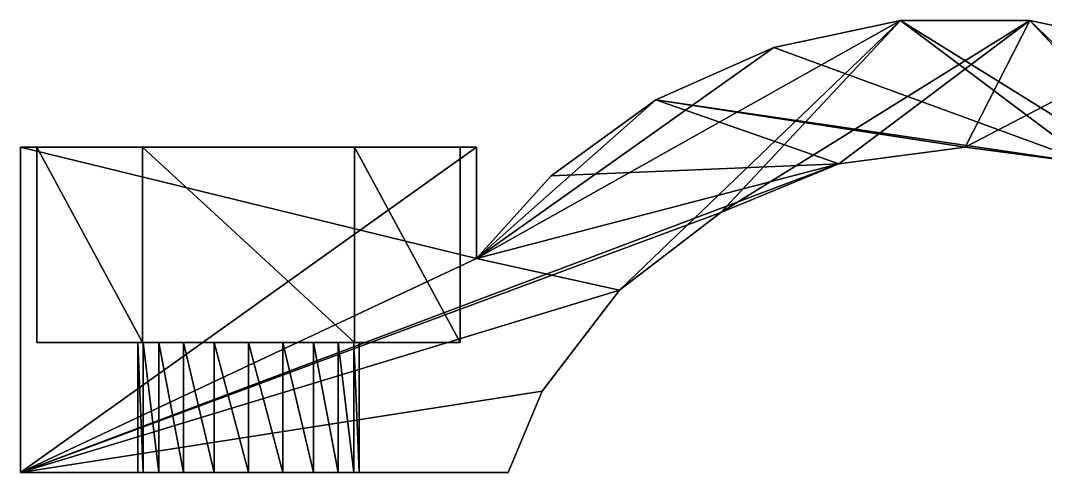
# Model space of a CAD drawing. Header units: metres. Extents: x -39.5 to 34.5, y -10 to 10.
# Drawn here: x 10.5 to 26.23, y 2.5 to 9.45 of the extents above; entities that cross this region are included whole.
import ezdxf

# ---------------------------------------------------------------- set-up
doc = ezdxf.new("R2010")
doc.units = ezdxf.units.M

msp = doc.modelspace()

# ---------------------------------------------------------------- linework, layer by layer
for points in [[(17.5, 5.79016, 32.5), (24.007, 9.44796, 32.5), (22.064301, 9.03504, 32.5)], [(17.5, 5.79016, 32.5), (19.696699, 5.3033, 32.5), (24.007, 9.44796, 32.5)], [(17.5, 5.79016, -12.5), (24.007, 9.44796, -12.5), (22.064301, 9.03504, -12.5)], [(17.5, 5.79016, -12.5), (19.696699, 5.3033, -12.5), (24.007, 9.44796, -12.5)], [(19.696699, 5.3033, 32.5), (21.25, 6.49519, 32.5), (24.007, 9.44796, 32.5)], [(19.696699, 5.3033, -12.5), (21.25, 6.49519, -12.5), (24.007, 9.44796, -12.5)], [(25.993, 9.44796, 32.5), (24.007, 9.44796, 32.5), (21.25, 6.49519, 32.5)], [(25.993, 9.44796, 32.5), (21.25, 6.49519, 32.5), (23.058901, 7.24444, 32.5)], [(25.993, 9.44796, -12.5), (24.007, 9.44796, -12.5), (21.25, 6.49519, -12.5)], [(25.993, 9.44796, -12.5), (21.25, 6.49519, -12.5), (23.058901, 7.24444, -12.5)], [(26.941099, 7.24444, 17.5), (22.064301, 9.03504, 17.5), (24.007, 9.44796, 17.5)], [(22.064301, 9.03504, 17.5), (22.064301, 9.03504, 32.5), (24.007, 9.44796, 17.5)], [(24.007, 9.44796, 17.5), (22.064301, 9.03504, 32.5), (24.007, 9.44796, 32.5)], [(26.941099, 7.24444, -37.5), (22.064301, 9.03504, -37.5), (24.007, 9.44796, -37.5)], [(22.064301, 9.03504, -37.5), (22.064301, 9.03504, -12.5), (24.007, 9.44796, -37.5)], [(24.007, 9.44796, -37.5), (22.064301, 9.03504, -12.5), (24.007, 9.44796, -12.5)], [(23.058901, 7.24444, 32.5), (25, 7.5, 32.5), (25.993, 9.44796, 32.5)], [(23.058901, 7.24444, -12.5), (25, 7.5, -12.5), (25.993, 9.44796, -12.5)], [(26.941099, 7.24444, 17.5), (24.007, 9.44796, 17.5), (28.75, 6.49519, 17.5)], [(28.75, 6.49519, 17.5), (24.007, 9.44796, 17.5), (25.993, 9.44796, 17.5)], [(24.007, 9.44796, 17.5), (24.007, 9.44796, 32.5), (25.993, 9.44796, 17.5)], [(25.993, 9.44796, 17.5), (24.007, 9.44796, 32.5), (25.993, 9.44796, 32.5)], [(26.941099, 7.24444, -37.5), (24.007, 9.44796, -37.5), (28.75, 6.49519, -37.5)], [(28.75, 6.49519, -37.5), (24.007, 9.44796, -37.5), (25.993, 9.44796, -37.5)], [(24.007, 9.44796, -37.5), (24.007, 9.44796, -12.5), (25.993, 9.44796, -37.5)], [(25.993, 9.44796, -37.5), (24.007, 9.44796, -12.5), (25.993, 9.44796, -12.5)], [(27.935699, 9.03504, 32.5), (25.993, 9.44796, 32.5), (25, 7.5, 32.5)], [(27.935699, 9.03504, -12.5), (25.993, 9.44796, -12.5), (25, 7.5, -12.5)], [(28.75, 6.49519, 17.5), (25.993, 9.44796, 17.5), (30.303301, 5.3033, 17.5)], [(30.303301, 5.3033, 17.5), (25.993, 9.44796, 17.5), (27.935699, 9.03504, 17.5)], [(25.993, 9.44796, 17.5), (25.993, 9.44796, 32.5), (27.935699, 9.03504, 17.5)], [(27.935699, 9.03504, 17.5), (25.993, 9.44796, 32.5), (27.935699, 9.03504, 32.5)], [(28.75, 6.49519, -37.5), (25.993, 9.44796, -37.5), (30.303301, 5.3033, -37.5)], [(30.303301, 5.3033, -37.5), (25.993, 9.44796, -37.5), (27.935699, 9.03504, -37.5)], [(25.993, 9.44796, -37.5), (25.993, 9.44796, -12.5), (27.935699, 9.03504, -37.5)], [(27.935699, 9.03504, -37.5), (25.993, 9.44796, -12.5), (27.935699, 9.03504, -12.5)], [(17.5, 5.79016, 32.5), (22.064301, 9.03504, 32.5), (20.25, 8.22724, 32.5)], [(17.5, 5.79016, -12.5), (22.064301, 9.03504, -12.5), (20.25, 8.22724, -12.5)], [(20.25, 8.22724, 17.5), (22.064301, 9.03504, 17.5), (26.941099, 7.24444, 17.5)], [(20.25, 8.22724, 17.5), (20.25, 8.22724, 32.5), (22.064301, 9.03504, 17.5)], [(22.064301, 9.03504, 17.5), (20.25, 8.22724, 32.5), (22.064301, 9.03504, 32.5)], [(20.25, 8.22724, -37.5), (22.064301, 9.03504, -37.5), (26.941099, 7.24444, -37.5)], [(20.25, 8.22724, -37.5), (20.25, 8.22724, -12.5), (22.064301, 9.03504, -37.5)], [(22.064301, 9.03504, -37.5), (20.25, 8.22724, -12.5), (22.064301, 9.03504, -12.5)], [(25, 7.5, 32.5), (26.941099, 7.24444, 32.5), (27.935699, 9.03504, 32.5)], [(25, 7.5, -12.5), (26.941099, 7.24444, -12.5), (27.935699, 9.03504, -12.5)], [(17.5, 5.79016, 32.5), (20.25, 8.22724, 32.5), (18.643299, 7.05988, 32.5)], [(17.5, 5.79016, -12.5), (20.25, 8.22724, -12.5), (18.643299, 7.05988, -12.5)], [(20.25, 8.22724, 17.5), (23.058901, 7.24444, 17.5), (18.643299, 7.05988, 17.5)], [(18.643299, 7.05988, 17.5), (18.643299, 7.05988, 32.5), (20.25, 8.22724, 17.5)], [(20.25, 8.22724, 17.5), (18.643299, 7.05988, 32.5), (20.25, 8.22724, 32.5)], [(20.25, 8.22724, -37.5), (23.058901, 7.24444, -37.5), (18.643299, 7.05988, -37.5)], [(18.643299, 7.05988, -37.5), (18.643299, 7.05988, -12.5), (20.25, 8.22724, -37.5)], [(20.25, 8.22724, -37.5), (18.643299, 7.05988, -12.5), (20.25, 8.22724, -12.5)], [(20.25, 8.22724, 17.5), (26.941099, 7.24444, 17.5), (25, 7.5, 17.5)], [(20.25, 8.22724, 17.5), (25, 7.5, 17.5), (23.058901, 7.24444, 17.5)], [(20.25, 8.22724, -37.5), (26.941099, 7.24444, -37.5), (25, 7.5, -37.5)], [(20.25, 8.22724, -37.5), (25, 7.5, -37.5), (23.058901, 7.24444, -37.5)], [(17.5, 5.79016, 17.5), (10.5, 7.5, 17.5), (17.5, 7.5, 17.5)], [(17.5, 5.79016, 17.5), (10.5, 2.5, 17.5), (10.5, 7.5, 17.5)], [(17.5, 7.5, 32.5), (10.5, 7.5, 32.5), (10.5, 2.5, 32.5)], [(10.5, 2.5, 32.5), (17.5, 5.79016, 32.5), (17.5, 7.5, 32.5)], [(15.625, 7.5, 27.8146), (10.5, 7.5, 32.5), (17.5, 7.5, 32.5)], [(10.5, 7.5, 17.5), (10.5, 7.5, 32.5), (10.75, 7.5, 25)], [(10.5, 7.5, 17.5), (10.75, 7.5, 25), (12.375, 7.5, 22.1854)], [(10.5, 7.5, 17.5), (12.375, 7.5, 22.1854), (17.5, 7.5, 17.5)], [(12.375, 7.5, 27.8146), (10.5, 7.5, 32.5), (15.625, 7.5, 27.8146)], [(10.75, 7.5, 25), (10.5, 7.5, 32.5), (12.375, 7.5, 27.8146)], [(10.5, 2.5, 17.5), (10.5, 2.5, 32.5), (10.5, 7.5, 17.5)], [(10.5, 7.5, 17.5), (10.5, 2.5, 32.5), (10.5, 7.5, 32.5)], [(17.5, 5.79016, -37.5), (10.5, 7.5, -37.5), (17.5, 7.5, -37.5)], [(17.5, 5.79016, -37.5), (10.5, 2.5, -37.5), (10.5, 7.5, -37.5)], [(17.5, 7.5, -12.5), (10.5, 7.5, -12.5), (10.5, 2.5, -12.5)], [(10.5, 2.5, -12.5), (17.5, 5.79016, -12.5), (17.5, 7.5, -12.5)], [(15.625, 7.5, -22.1854), (10.5, 7.5, -12.5), (17.5, 7.5, -12.5)], [(10.5, 7.5, -37.5), (10.5, 7.5, -12.5), (10.75, 7.5, -25)], [(10.5, 7.5, -37.5), (10.75, 7.5, -25), (17.5, 7.5, -37.5)], [(12.375, 7.5, -22.1854), (10.5, 7.5, -12.5), (15.625, 7.5, -22.1854)], [(10.75, 7.5, -25), (10.5, 7.5, -12.5), (12.375, 7.5, -22.1854)], [(10.5, 2.5, -37.5), (10.5, 2.5, -12.5), (10.5, 7.5, -37.5)], [(10.5, 7.5, -37.5), (10.5, 2.5, -12.5), (10.5, 7.5, -12.5)], [(10.75, 7.5, 25), (12.375, 7.5, 27.8146), (12.375, 4.5, 27.8146)], [(10.75, 4.5, 25), (10.75, 7.5, 25), (12.375, 4.5, 27.8146)], [(12.375, 4.5, 22.1854), (12.375, 7.5, 22.1854), (10.75, 7.5, 25)], [(10.75, 4.5, 25), (12.375, 4.5, 22.1854), (10.75, 7.5, 25)], [(10.75, 7.5, -25), (12.375, 7.5, -27.8146), (17.5, 7.5, -37.5)], [(10.75, 7.5, -25), (12.375, 7.5, -22.1854), (12.375, 4.5, -22.1854)], [(10.75, 4.5, -25), (10.75, 7.5, -25), (12.375, 4.5, -22.1854)], [(12.375, 4.5, -27.8146), (12.375, 7.5, -27.8146), (10.75, 7.5, -25)], [(10.75, 4.5, -25), (12.375, 4.5, -27.8146), (10.75, 7.5, -25)], [(15.625, 7.5, 22.1854), (17.5, 7.5, 17.5), (12.375, 7.5, 22.1854)], [(15.625, 7.5, 27.8146), (15.625, 4.5, 27.8146), (12.375, 7.5, 27.8146)], [(12.375, 7.5, 27.8146), (15.625, 4.5, 27.8146), (12.375, 4.5, 27.8146)], [(15.625, 4.5, 22.1854), (15.625, 7.5, 22.1854), (12.375, 7.5, 22.1854)], [(12.375, 4.5, 22.1854), (15.625, 4.5, 22.1854), (12.375, 7.5, 22.1854)], [(15.625, 7.5, -27.8146), (17.5, 7.5, -37.5), (12.375, 7.5, -27.8146)], [(15.625, 7.5, -22.1854), (15.625, 4.5, -22.1854), (12.375, 7.5, -22.1854)], [(12.375, 7.5, -22.1854), (15.625, 4.5, -22.1854), (12.375, 4.5, -22.1854)], [(15.625, 4.5, -27.8146), (15.625, 7.5, -27.8146), (12.375, 7.5, -27.8146)], [(12.375, 4.5, -27.8146), (15.625, 4.5, -27.8146), (12.375, 7.5, -27.8146)], [(15.625, 7.5, 27.8146), (17.5, 7.5, 32.5), (17.25, 7.5, 25)], [(17.5, 7.5, 17.5), (15.625, 7.5, 22.1854), (17.25, 7.5, 25)], [(17.25, 7.5, 25), (17.25, 4.5, 25), (15.625, 7.5, 27.8146)], [(15.625, 7.5, 27.8146), (17.25, 4.5, 25), (15.625, 4.5, 27.8146)], [(17.25, 7.5, 25), (15.625, 7.5, 22.1854), (17.25, 4.5, 25)], [(17.25, 4.5, 25), (15.625, 7.5, 22.1854), (15.625, 4.5, 22.1854)], [(15.625, 7.5, -22.1854), (17.5, 7.5, -12.5), (17.25, 7.5, -25)], [(17.5, 7.5, -37.5), (15.625, 7.5, -27.8146), (17.25, 7.5, -25)], [(17.25, 7.5, -25), (17.25, 4.5, -25), (15.625, 7.5, -22.1854)], [(15.625, 7.5, -22.1854), (17.25, 4.5, -25), (15.625, 4.5, -22.1854)], [(17.25, 7.5, -25), (15.625, 7.5, -27.8146), (17.25, 4.5, -25)], [(17.25, 4.5, -25), (15.625, 7.5, -27.8146), (15.625, 4.5, -27.8146)], [(17.5, 7.5, 17.5), (17.25, 7.5, 25), (17.5, 7.5, 32.5)], [(17.5, 7.5, -37.5), (17.25, 7.5, -25), (17.5, 7.5, -12.5)], [(17.5, 5.79016, 32.5), (17.5, 5.79016, 17.5), (17.5, 7.5, 17.5)], [(17.5, 7.5, 32.5), (17.5, 5.79016, 32.5), (17.5, 7.5, 17.5)], [(17.5, 5.79016, -12.5), (17.5, 5.79016, -37.5), (17.5, 7.5, -37.5)], [(17.5, 7.5, -12.5), (17.5, 5.79016, -12.5), (17.5, 7.5, -37.5)], [(25, 7.5, 17.5), (25, 7.5, 32.5), (23.058901, 7.24444, 32.5)], [(23.058901, 7.24444, 17.5), (25, 7.5, 17.5), (23.058901, 7.24444, 32.5)], [(25, 7.5, -37.5), (25, 7.5, -12.5), (23.058901, 7.24444, -12.5)], [(23.058901, 7.24444, -37.5), (25, 7.5, -37.5), (23.058901, 7.24444, -12.5)], [(26.941099, 7.24444, 17.5), (26.941099, 7.24444, 32.5), (25, 7.5, 32.5)], [(25, 7.5, 17.5), (26.941099, 7.24444, 17.5), (25, 7.5, 32.5)], [(26.941099, 7.24444, -37.5), (26.941099, 7.24444, -12.5), (25, 7.5, -12.5)], [(25, 7.5, -37.5), (26.941099, 7.24444, -37.5), (25, 7.5, -12.5)], [(21.25, 6.49519, 17.5), (10.5, 2.5, 17.5), (23.058901, 7.24444, 17.5)], [(23.058901, 7.24444, 17.5), (10.5, 2.5, 17.5), (17.5, 5.79016, 17.5)], [(21.25, 6.49519, -37.5), (10.5, 2.5, -37.5), (23.058901, 7.24444, -37.5)], [(23.058901, 7.24444, -37.5), (10.5, 2.5, -37.5), (17.5, 5.79016, -37.5)], [(23.058901, 7.24444, 17.5), (17.5, 5.79016, 17.5), (18.643299, 7.05988, 17.5)], [(23.058901, 7.24444, -37.5), (17.5, 5.79016, -37.5), (18.643299, 7.05988, -37.5)], [(23.058901, 7.24444, 17.5), (23.058901, 7.24444, 32.5), (21.25, 6.49519, 32.5)], [(21.25, 6.49519, 17.5), (23.058901, 7.24444, 17.5), (21.25, 6.49519, 32.5)], [(23.058901, 7.24444, -37.5), (23.058901, 7.24444, -12.5), (21.25, 6.49519, -12.5)], [(21.25, 6.49519, -37.5), (23.058901, 7.24444, -37.5), (21.25, 6.49519, -12.5)], [(17.5, 5.79016, 17.5), (17.5, 5.79016, 32.5), (18.643299, 7.05988, 17.5)], [(18.643299, 7.05988, 17.5), (17.5, 5.79016, 32.5), (18.643299, 7.05988, 32.5)], [(17.5, 5.79016, -37.5), (17.5, 5.79016, -12.5), (18.643299, 7.05988, -37.5)], [(18.643299, 7.05988, -37.5), (17.5, 5.79016, -12.5), (18.643299, 7.05988, -12.5)], [(21.25, 6.49519, 17.5), (19.696699, 5.3033, 17.5), (10.5, 2.5, 17.5)], [(21.25, 6.49519, -37.5), (19.696699, 5.3033, -37.5), (10.5, 2.5, -37.5)], [(21.25, 6.49519, 17.5), (21.25, 6.49519, 32.5), (19.696699, 5.3033, 32.5)], [(19.696699, 5.3033, 17.5), (21.25, 6.49519, 17.5), (19.696699, 5.3033, 32.5)], [(21.25, 6.49519, -37.5), (21.25, 6.49519, -12.5), (19.696699, 5.3033, -12.5)], [(19.696699, 5.3033, -37.5), (21.25, 6.49519, -37.5), (19.696699, 5.3033, -12.5)], [(10.5, 2.5, 32.5), (19.696699, 5.3033, 32.5), (17.5, 5.79016, 32.5)], [(10.5, 2.5, -12.5), (19.696699, 5.3033, -12.5), (17.5, 5.79016, -12.5)], [(10.5, 2.5, 17.5), (19.696699, 5.3033, 17.5), (18.504801, 3.75, 17.5)], [(10.5, 2.5, 32.5), (18.504801, 3.75, 32.5), (19.696699, 5.3033, 32.5)], [(10.5, 2.5, -37.5), (19.696699, 5.3033, -37.5), (18.504801, 3.75, -37.5)], [(10.5, 2.5, -12.5), (18.504801, 3.75, -12.5), (19.696699, 5.3033, -12.5)], [(19.696699, 5.3033, 17.5), (19.696699, 5.3033, 32.5), (18.504801, 3.75, 32.5)], [(18.504801, 3.75, 17.5), (19.696699, 5.3033, 17.5), (18.504801, 3.75, 32.5)], [(19.696699, 5.3033, -37.5), (19.696699, 5.3033, -12.5), (18.504801, 3.75, -12.5)], [(18.504801, 3.75, -37.5), (19.696699, 5.3033, -37.5), (18.504801, 3.75, -12.5)], [(12.3, 4.5, 25), (12.375, 4.5, 22.1854), (10.75, 4.5, 25)], [(12.375, 4.5, 27.8146), (12.3, 4.5, 25), (10.75, 4.5, 25)], [(12.3, 4.5, -25), (12.375, 4.5, -27.8146), (10.75, 4.5, -25)], [(12.375, 4.5, -22.1854), (12.3, 4.5, -25), (10.75, 4.5, -25)], [(12.3, 4.5, 25), (12.3832, 4.5, 25.525299), (12.3832, 2.5, 25.525299)], [(12.3, 2.5, 25), (12.3, 4.5, 25), (12.3832, 2.5, 25.525299)], [(12.3832, 2.5, 24.474701), (12.3832, 4.5, 24.474701), (12.3, 4.5, 25)], [(12.3, 2.5, 25), (12.3832, 2.5, 24.474701), (12.3, 4.5, 25)], [(12.3, 4.5, 25), (12.375, 4.5, 27.8146), (12.3832, 4.5, 25.525299)], [(12.3832, 4.5, 24.474701), (12.375, 4.5, 22.1854), (12.3, 4.5, 25)], [(12.3, 4.5, -25), (12.3832, 4.5, -24.474701), (12.3832, 2.5, -24.474701)], [(12.3, 2.5, -25), (12.3, 4.5, -25), (12.3832, 2.5, -24.474701)], [(12.3832, 2.5, -25.525299), (12.3832, 4.5, -25.525299), (12.3, 4.5, -25)], [(12.3, 2.5, -25), (12.3832, 2.5, -25.525299), (12.3, 4.5, -25)], [(12.3, 4.5, -25), (12.375, 4.5, -22.1854), (12.3832, 4.5, -24.474701)], [(12.3832, 4.5, -25.525299), (12.375, 4.5, -27.8146), (12.3, 4.5, -25)], [(13.0008, 4.5, 23.624701), (15.625, 4.5, 22.1854), (12.375, 4.5, 22.1854)], [(12.3832, 4.5, 24.474701), (12.6247, 4.5, 24.000799), (12.375, 4.5, 22.1854)], [(12.6247, 4.5, 24.000799), (13.0008, 4.5, 23.624701), (12.375, 4.5, 22.1854)], [(15.625, 4.5, 27.8146), (14.9992, 4.5, 26.375299), (12.375, 4.5, 27.8146)], [(14, 4.5, 26.700001), (12.375, 4.5, 27.8146), (14.5253, 4.5, 26.6168)], [(14.9992, 4.5, 26.375299), (14.5253, 4.5, 26.6168), (12.375, 4.5, 27.8146)], [(13.4747, 4.5, 26.6168), (12.375, 4.5, 27.8146), (14, 4.5, 26.700001)], [(13.0008, 4.5, 26.375299), (12.375, 4.5, 27.8146), (13.4747, 4.5, 26.6168)], [(12.375, 4.5, 27.8146), (13.0008, 4.5, 26.375299), (12.6247, 4.5, 25.999201)], [(12.375, 4.5, 27.8146), (12.6247, 4.5, 25.999201), (12.3832, 4.5, 25.525299)], [(13.0008, 4.5, -26.375299), (15.625, 4.5, -27.8146), (12.375, 4.5, -27.8146)], [(12.3832, 4.5, -25.525299), (12.6247, 4.5, -25.999201), (12.375, 4.5, -27.8146)], [(12.6247, 4.5, -25.999201), (13.0008, 4.5, -26.375299), (12.375, 4.5, -27.8146)], [(15.625, 4.5, -22.1854), (14.9992, 4.5, -23.624701), (12.375, 4.5, -22.1854)], [(14, 4.5, -23.299999), (12.375, 4.5, -22.1854), (14.5253, 4.5, -23.3832)], [(14.9992, 4.5, -23.624701), (14.5253, 4.5, -23.3832), (12.375, 4.5, -22.1854)], [(13.4747, 4.5, -23.3832), (12.375, 4.5, -22.1854), (14, 4.5, -23.299999)], [(13.0008, 4.5, -23.624701), (12.375, 4.5, -22.1854), (13.4747, 4.5, -23.3832)], [(12.375, 4.5, -22.1854), (13.0008, 4.5, -23.624701), (12.6247, 4.5, -24.000799)], [(12.375, 4.5, -22.1854), (12.6247, 4.5, -24.000799), (12.3832, 4.5, -24.474701)], [(12.6247, 2.5, 24.000799), (12.6247, 4.5, 24.000799), (12.3832, 4.5, 24.474701)], [(12.3832, 2.5, 24.474701), (12.6247, 2.5, 24.000799), (12.3832, 4.5, 24.474701)], [(12.3832, 4.5, 25.525299), (12.6247, 4.5, 25.999201), (12.6247, 2.5, 25.999201)], [(12.3832, 2.5, 25.525299), (12.3832, 4.5, 25.525299), (12.6247, 2.5, 25.999201)], [(12.6247, 2.5, -25.999201), (12.6247, 4.5, -25.999201), (12.3832, 4.5, -25.525299)], [(12.3832, 2.5, -25.525299), (12.6247, 2.5, -25.999201), (12.3832, 4.5, -25.525299)], [(12.3832, 4.5, -24.474701), (12.6247, 4.5, -24.000799), (12.6247, 2.5, -24.000799)], [(12.3832, 2.5, -24.474701), (12.3832, 4.5, -24.474701), (12.6247, 2.5, -24.000799)], [(13.0008, 2.5, 23.624701), (13.0008, 4.5, 23.624701), (12.6247, 4.5, 24.000799)], [(12.6247, 2.5, 24.000799), (13.0008, 2.5, 23.624701), (12.6247, 4.5, 24.000799)], [(12.6247, 4.5, 25.999201), (13.0008, 4.5, 26.375299), (13.0008, 2.5, 26.375299)], [(12.6247, 2.5, 25.999201), (12.6247, 4.5, 25.999201), (13.0008, 2.5, 26.375299)], [(13.0008, 2.5, -26.375299), (13.0008, 4.5, -26.375299), (12.6247, 4.5, -25.999201)], [(12.6247, 2.5, -25.999201), (13.0008, 2.5, -26.375299), (12.6247, 4.5, -25.999201)], [(12.6247, 4.5, -24.000799), (13.0008, 4.5, -23.624701), (13.0008, 2.5, -23.624701)], [(12.6247, 2.5, -24.000799), (12.6247, 4.5, -24.000799), (13.0008, 2.5, -23.624701)], [(13.4747, 2.5, 23.3832), (13.4747, 4.5, 23.3832), (13.0008, 4.5, 23.624701)], [(13.0008, 2.5, 23.624701), (13.4747, 2.5, 23.3832), (13.0008, 4.5, 23.624701)], [(13.4747, 4.5, 26.6168), (13.4747, 2.5, 26.6168), (13.0008, 4.5, 26.375299)], [(13.0008, 4.5, 26.375299), (13.4747, 2.5, 26.6168), (13.0008, 2.5, 26.375299)], [(13.4747, 4.5, 23.3832), (15.625, 4.5, 22.1854), (13.0008, 4.5, 23.624701)], [(13.4747, 2.5, -26.6168), (13.4747, 4.5, -26.6168), (13.0008, 4.5, -26.375299)], [(13.0008, 2.5, -26.375299), (13.4747, 2.5, -26.6168), (13.0008, 4.5, -26.375299)], [(13.4747, 4.5, -23.3832), (13.4747, 2.5, -23.3832), (13.0008, 4.5, -23.624701)], [(13.0008, 4.5, -23.624701), (13.4747, 2.5, -23.3832), (13.0008, 2.5, -23.624701)], [(13.4747, 4.5, -26.6168), (15.625, 4.5, -27.8146), (13.0008, 4.5, -26.375299)], [(14, 2.5, 23.299999), (14, 4.5, 23.299999), (13.4747, 4.5, 23.3832)], [(13.4747, 2.5, 23.3832), (14, 2.5, 23.299999), (13.4747, 4.5, 23.3832)], [(14, 4.5, 26.700001), (14, 2.5, 26.700001), (13.4747, 4.5, 26.6168)], [(13.4747, 4.5, 26.6168), (14, 2.5, 26.700001), (13.4747, 2.5, 26.6168)], [(14, 4.5, 23.299999), (15.625, 4.5, 22.1854), (13.4747, 4.5, 23.3832)], [(14, 2.5, -26.700001), (14, 4.5, -26.700001), (13.4747, 4.5, -26.6168)], [(13.4747, 2.5, -26.6168), (14, 2.5, -26.700001), (13.4747, 4.5, -26.6168)], [(14, 4.5, -23.299999), (14, 2.5, -23.299999), (13.4747, 4.5, -23.3832)], [(13.4747, 4.5, -23.3832), (14, 2.5, -23.299999), (13.4747, 2.5, -23.3832)], [(14, 4.5, -26.700001), (15.625, 4.5, -27.8146), (13.4747, 4.5, -26.6168)], [(14.5253, 2.5, 23.3832), (14.5253, 4.5, 23.3832), (14, 4.5, 23.299999)], [(14, 2.5, 23.299999), (14.5253, 2.5, 23.3832), (14, 4.5, 23.299999)], [(14.5253, 4.5, 26.6168), (14.5253, 2.5, 26.6168), (14, 4.5, 26.700001)], [(14, 4.5, 26.700001), (14.5253, 2.5, 26.6168), (14, 2.5, 26.700001)], [(14.5253, 4.5, 23.3832), (15.625, 4.5, 22.1854), (14, 4.5, 23.299999)], [(14.5253, 2.5, -26.6168), (14.5253, 4.5, -26.6168), (14, 4.5, -26.700001)], [(14, 2.5, -26.700001), (14.5253, 2.5, -26.6168), (14, 4.5, -26.700001)], [(14.5253, 4.5, -23.3832), (14.5253, 2.5, -23.3832), (14, 4.5, -23.299999)], [(14, 4.5, -23.299999), (14.5253, 2.5, -23.3832), (14, 2.5, -23.299999)], [(14.5253, 4.5, -26.6168), (15.625, 4.5, -27.8146), (14, 4.5, -26.700001)], [(14.9992, 2.5, 23.624701), (14.9992, 4.5, 23.624701), (14.5253, 4.5, 23.3832)], [(14.5253, 2.5, 23.3832), (14.9992, 2.5, 23.624701), (14.5253, 4.5, 23.3832)], [(14.9992, 4.5, 26.375299), (14.9992, 2.5, 26.375299), (14.5253, 4.5, 26.6168)], [(14.5253, 4.5, 26.6168), (14.9992, 2.5, 26.375299), (14.5253, 2.5, 26.6168)], [(14.9992, 4.5, 23.624701), (15.625, 4.5, 22.1854), (14.5253, 4.5, 23.3832)], [(14.9992, 2.5, -26.375299), (14.9992, 4.5, -26.375299), (14.5253, 4.5, -26.6168)], [(14.5253, 2.5, -26.6168), (14.9992, 2.5, -26.375299), (14.5253, 4.5, -26.6168)], [(14.9992, 4.5, -23.624701), (14.9992, 2.5, -23.624701), (14.5253, 4.5, -23.3832)], [(14.5253, 4.5, -23.3832), (14.9992, 2.5, -23.624701), (14.5253, 2.5, -23.3832)], [(14.9992, 4.5, -26.375299), (15.625, 4.5, -27.8146), (14.5253, 4.5, -26.6168)], [(15.3753, 4.5, 24.000799), (14.9992, 4.5, 23.624701), (15.3753, 2.5, 24.000799)], [(15.3753, 2.5, 24.000799), (14.9992, 4.5, 23.624701), (14.9992, 2.5, 23.624701)], [(15.3753, 4.5, 25.999201), (15.3753, 2.5, 25.999201), (14.9992, 4.5, 26.375299)], [(14.9992, 4.5, 26.375299), (15.3753, 2.5, 25.999201), (14.9992, 2.5, 26.375299)], [(14.9992, 4.5, 23.624701), (17.25, 4.5, 25), (15.625, 4.5, 22.1854)], [(15.3753, 4.5, 24.000799), (17.25, 4.5, 25), (14.9992, 4.5, 23.624701)], [(14.9992, 4.5, 26.375299), (17.25, 4.5, 25), (15.3753, 4.5, 25.999201)], [(15.625, 4.5, 27.8146), (17.25, 4.5, 25), (14.9992, 4.5, 26.375299)], [(15.3753, 4.5, -25.999201), (14.9992, 4.5, -26.375299), (15.3753, 2.5, -25.999201)], [(15.3753, 2.5, -25.999201), (14.9992, 4.5, -26.375299), (14.9992, 2.5, -26.375299)], [(15.3753, 4.5, -24.000799), (15.3753, 2.5, -24.000799), (14.9992, 4.5, -23.624701)], [(14.9992, 4.5, -23.624701), (15.3753, 2.5, -24.000799), (14.9992, 2.5, -23.624701)], [(14.9992, 4.5, -26.375299), (17.25, 4.5, -25), (15.625, 4.5, -27.8146)], [(15.3753, 4.5, -25.999201), (17.25, 4.5, -25), (14.9992, 4.5, -26.375299)], [(14.9992, 4.5, -23.624701), (17.25, 4.5, -25), (15.3753, 4.5, -24.000799)], [(15.625, 4.5, -22.1854), (17.25, 4.5, -25), (14.9992, 4.5, -23.624701)], [(15.6168, 4.5, 24.474701), (15.3753, 4.5, 24.000799), (15.6168, 2.5, 24.474701)], [(15.6168, 2.5, 24.474701), (15.3753, 4.5, 24.000799), (15.3753, 2.5, 24.000799)], [(15.6168, 4.5, 25.525299), (15.6168, 2.5, 25.525299), (15.3753, 4.5, 25.999201)], [(15.3753, 4.5, 25.999201), (15.6168, 2.5, 25.525299), (15.3753, 2.5, 25.999201)], [(15.6168, 4.5, 24.474701), (17.25, 4.5, 25), (15.3753, 4.5, 24.000799)], [(15.3753, 4.5, 25.999201), (17.25, 4.5, 25), (15.6168, 4.5, 25.525299)], [(15.6168, 4.5, -25.525299), (15.3753, 4.5, -25.999201), (15.6168, 2.5, -25.525299)], [(15.6168, 2.5, -25.525299), (15.3753, 4.5, -25.999201), (15.3753, 2.5, -25.999201)], [(15.6168, 4.5, -24.474701), (15.6168, 2.5, -24.474701), (15.3753, 4.5, -24.000799)], [(15.3753, 4.5, -24.000799), (15.6168, 2.5, -24.474701), (15.3753, 2.5, -24.000799)], [(15.6168, 4.5, -25.525299), (17.25, 4.5, -25), (15.3753, 4.5, -25.999201)], [(15.3753, 4.5, -24.000799), (17.25, 4.5, -25), (15.6168, 4.5, -24.474701)], [(15.7, 4.5, 25), (15.6168, 4.5, 24.474701), (15.7, 2.5, 25)], [(15.7, 2.5, 25), (15.6168, 4.5, 24.474701), (15.6168, 2.5, 24.474701)], [(15.7, 4.5, 25), (15.7, 2.5, 25), (15.6168, 4.5, 25.525299)], [(15.6168, 4.5, 25.525299), (15.7, 2.5, 25), (15.6168, 2.5, 25.525299)], [(15.7, 4.5, 25), (17.25, 4.5, 25), (15.6168, 4.5, 24.474701)], [(15.6168, 4.5, 25.525299), (17.25, 4.5, 25), (15.7, 4.5, 25)], [(15.7, 4.5, -25), (15.6168, 4.5, -25.525299), (15.7, 2.5, -25)], [(15.7, 2.5, -25), (15.6168, 4.5, -25.525299), (15.6168, 2.5, -25.525299)], [(15.7, 4.5, -25), (15.7, 2.5, -25), (15.6168, 4.5, -24.474701)], [(15.6168, 4.5, -24.474701), (15.7, 2.5, -25), (15.6168, 2.5, -24.474701)], [(15.7, 4.5, -25), (17.25, 4.5, -25), (15.6168, 4.5, -25.525299)], [(15.6168, 4.5, -24.474701), (17.25, 4.5, -25), (15.7, 4.5, -25)], [(10.5, 2.5, 17.5), (18.504801, 3.75, 17.5), (17.987, 2.5, 17.5)], [(10.5, 2.5, 32.5), (17.987, 2.5, 32.5), (18.504801, 3.75, 32.5)], [(10.5, 2.5, -37.5), (18.504801, 3.75, -37.5), (17.987, 2.5, -37.5)], [(10.5, 2.5, -12.5), (17.987, 2.5, -12.5), (18.504801, 3.75, -12.5)], [(18.504801, 3.75, 17.5), (18.504801, 3.75, 32.5), (17.987, 2.5, 32.5)], [(17.987, 2.5, 17.5), (18.504801, 3.75, 17.5), (17.987, 2.5, 32.5)], [(18.504801, 3.75, -37.5), (18.504801, 3.75, -12.5), (17.987, 2.5, -12.5)], [(17.987, 2.5, -37.5), (18.504801, 3.75, -37.5), (17.987, 2.5, -12.5)], [(13.4747, 2.5, 26.6168), (17.987, 2.5, 32.5), (10.5, 2.5, 32.5)], [(10.5, 2.5, 17.5), (12.3, 2.5, 25), (10.5, 2.5, 32.5)], [(12.3, 2.5, 25), (12.3832, 2.5, 25.525299), (10.5, 2.5, 32.5)], [(12.3832, 2.5, 25.525299), (12.6247, 2.5, 25.999201), (10.5, 2.5, 32.5)], [(12.6247, 2.5, 25.999201), (13.0008, 2.5, 26.375299), (10.5, 2.5, 32.5)], [(10.5, 2.5, 17.5), (17.987, 2.5, 17.5), (13.4747, 2.5, 23.3832)], [(10.5, 2.5, 17.5), (13.4747, 2.5, 23.3832), (13.0008, 2.5, 23.624701)], [(10.5, 2.5, 17.5), (13.0008, 2.5, 23.624701), (12.6247, 2.5, 24.000799)], [(10.5, 2.5, 17.5), (12.3832, 2.5, 24.474701), (12.3, 2.5, 25)], [(10.5, 2.5, 17.5), (12.6247, 2.5, 24.000799), (12.3832, 2.5, 24.474701)], [(13.0008, 2.5, 26.375299), (13.4747, 2.5, 26.6168), (10.5, 2.5, 32.5)], [(14, 2.5, -23.299999), (17.987, 2.5, -12.5), (10.5, 2.5, -12.5)], [(10.5, 2.5, -37.5), (12.3, 2.5, -25), (10.5, 2.5, -12.5)], [(12.3, 2.5, -25), (12.3832, 2.5, -24.474701), (10.5, 2.5, -12.5)], [(12.3832, 2.5, -24.474701), (12.6247, 2.5, -24.000799), (10.5, 2.5, -12.5)], [(12.6247, 2.5, -24.000799), (13.0008, 2.5, -23.624701), (10.5, 2.5, -12.5)], [(13.0008, 2.5, -23.624701), (13.4747, 2.5, -23.3832), (10.5, 2.5, -12.5)], [(10.5, 2.5, -37.5), (17.987, 2.5, -37.5), (12.6247, 2.5, -25.999201)], [(10.5, 2.5, -37.5), (12.3832, 2.5, -25.525299), (12.3, 2.5, -25)], [(10.5, 2.5, -37.5), (12.6247, 2.5, -25.999201), (12.3832, 2.5, -25.525299)], [(13.4747, 2.5, -23.3832), (14, 2.5, -23.299999), (10.5, 2.5, -12.5)], [(13.0008, 2.5, -26.375299), (12.6247, 2.5, -25.999201), (17.987, 2.5, -37.5)], [(13.4747, 2.5, -26.6168), (13.0008, 2.5, -26.375299), (17.987, 2.5, -37.5)], [(14, 2.5, 26.700001), (17.987, 2.5, 32.5), (13.4747, 2.5, 26.6168)], [(14, 2.5, 23.299999), (13.4747, 2.5, 23.3832), (17.987, 2.5, 17.5)], [(14, 2.5, -26.700001), (13.4747, 2.5, -26.6168), (17.987, 2.5, -37.5)], [(14.5253, 2.5, 26.6168), (17.987, 2.5, 32.5), (14, 2.5, 26.700001)], [(14.5253, 2.5, 23.3832), (14, 2.5, 23.299999), (17.987, 2.5, 17.5)], [(14.5253, 2.5, -23.3832), (17.987, 2.5, -12.5), (14, 2.5, -23.299999)], [(14.5253, 2.5, -26.6168), (14, 2.5, -26.700001), (17.987, 2.5, -37.5)], [(14.9992, 2.5, 26.375299), (17.987, 2.5, 32.5), (14.5253, 2.5, 26.6168)], [(14.9992, 2.5, 23.624701), (14.5253, 2.5, 23.3832), (17.987, 2.5, 17.5)], [(14.9992, 2.5, -23.624701), (17.987, 2.5, -12.5), (14.5253, 2.5, -23.3832)], [(14.9992, 2.5, -26.375299), (14.5253, 2.5, -26.6168), (17.987, 2.5, -37.5)], [(15.3753, 2.5, 25.999201), (17.987, 2.5, 32.5), (14.9992, 2.5, 26.375299)], [(15.3753, 2.5, 24.000799), (14.9992, 2.5, 23.624701), (17.987, 2.5, 17.5)], [(15.3753, 2.5, -24.000799), (17.987, 2.5, -12.5), (14.9992, 2.5, -23.624701)], [(15.3753, 2.5, -25.999201), (14.9992, 2.5, -26.375299), (17.987, 2.5, -37.5)], [(15.6168, 2.5, 24.474701), (15.3753, 2.5, 24.000799), (17.987, 2.5, 17.5)], [(15.6168, 2.5, 25.525299), (17.987, 2.5, 32.5), (15.3753, 2.5, 25.999201)], [(15.6168, 2.5, -24.474701), (17.987, 2.5, -12.5), (15.3753, 2.5, -24.000799)], [(15.6168, 2.5, -25.525299), (15.3753, 2.5, -25.999201), (17.987, 2.5, -37.5)], [(17.987, 2.5, 17.5), (17.987, 2.5, 32.5), (15.6168, 2.5, 25.525299)], [(17.987, 2.5, 17.5), (15.6168, 2.5, 25.525299), (15.7, 2.5, 25)], [(15.7, 2.5, 25), (15.6168, 2.5, 24.474701), (17.987, 2.5, 17.5)], [(15.7, 2.5, -25), (15.6168, 2.5, -25.525299), (17.987, 2.5, -37.5)], [(17.987, 2.5, -37.5), (17.987, 2.5, -12.5), (15.6168, 2.5, -24.474701)], [(17.987, 2.5, -37.5), (15.6168, 2.5, -24.474701), (15.7, 2.5, -25)]]:
    msp.add_3dface(points)

doc.saveas('drawing.dxf')
